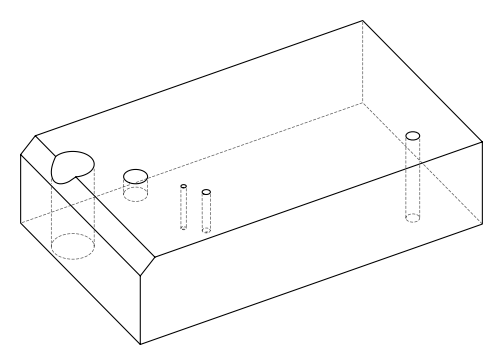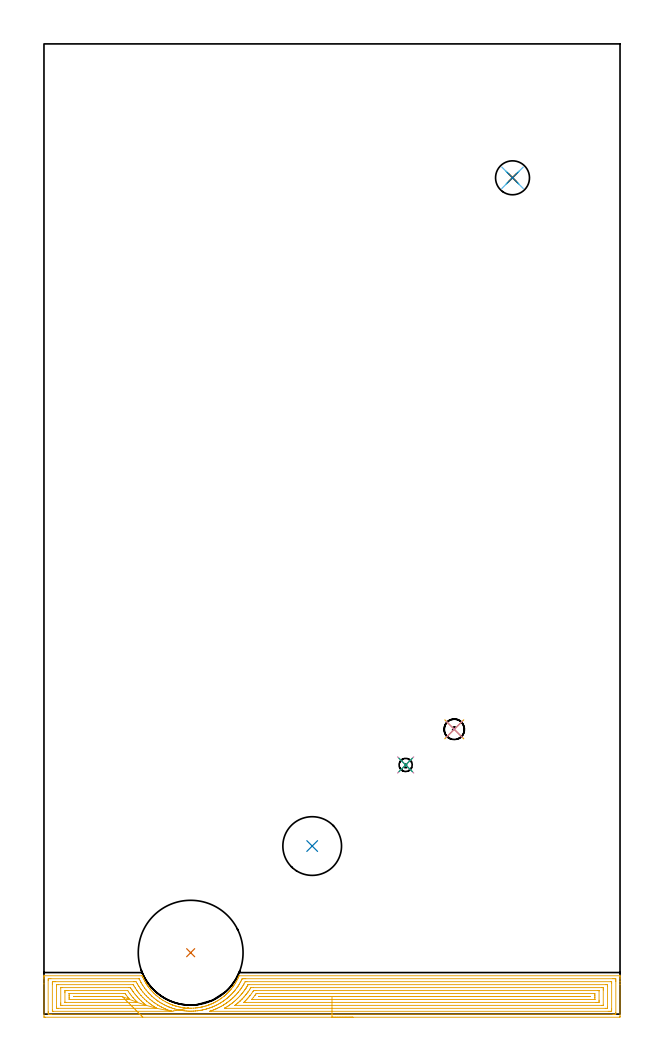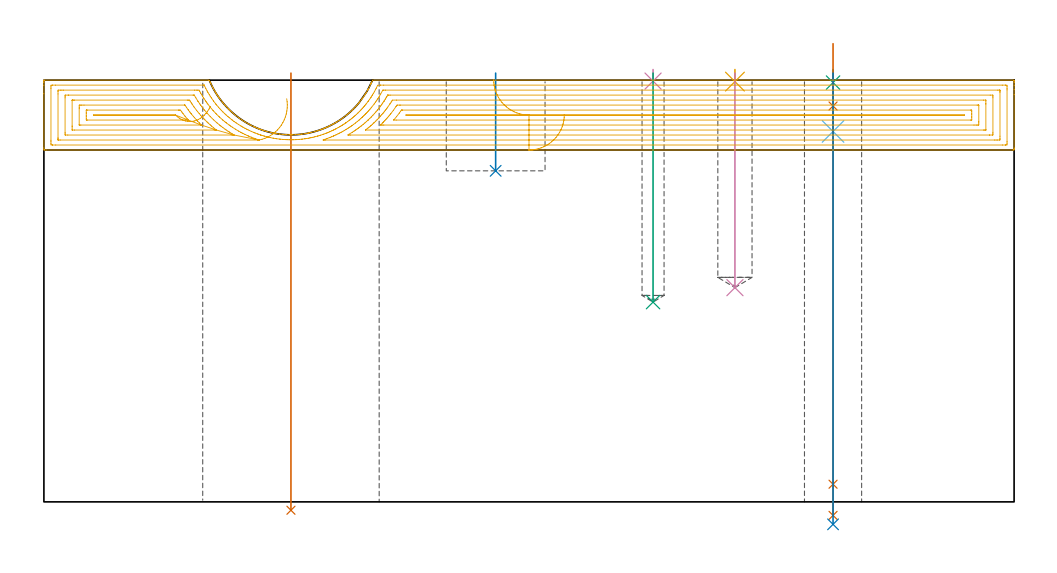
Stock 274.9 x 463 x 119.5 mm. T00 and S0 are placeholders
(PLAN: 11 operations, 8 tool changes, 18.7 min)
(1 INDEXABLE_INSERT_DRILL_THROUGH_HOLE_FROM_SOLID | STEP1HOLE_1 | NXT0302_038 | 0.5 min | 234536 mm3)
(2 INDEXABLE_INSERT_DRILL_BLIND_HOLE_FROM_SOLID | STEP1POCKET | UGT0302_007 | 0.11 min | 15809 mm3)
(3 SPOT_DRILL | STEP1HOLE | NXT0321_9005460120000 | 0.03 min | 3 mm3)
(4 SPOT_DRILL_1 | STEP1POCKET_1 | NXT0321_9005460120000 | 0.03 min | 2 mm3)
(5 SPOT_DRILL_2 | STEP1POCKET_2 | NXT0321_9005460120000 | 0.03 min | 3 mm3)
(6 DRILL_BLIND_HOLE_INTO_CENTER | STEP1HOLE | UGT0301_492 | 0.07 min | 926 mm3)
(7 GUN_DRILL_THROUGH_HOLE | STEP1HOLE | UGT0307_007 | 0.64 min | 8390 mm3)
(8 DRILL_TO_ENLARGE_THROUGH_HOLE | STEP1HOLE | UGT0301_286 | 0.51 min | 15253 mm3)
(9 DRILL_BLIND_HOLE_INTO_CENTER_1 | STEP1POCKET_1 | UGT0301_458 | 0.26 min | 1897 mm3)
(10 DRILL_BLIND_HOLE_INTO_CENTER_2 | STEP1POCKET_2 | UGT0301_492 | 0.24 min | 4169 mm3)
(11 AREA_MILL | FG_CHAMFER_SURFACE | UGT0205_001 | 16.31 min | 50581 mm3)
(TOOL NXT0302_038 | Index. Insert Drill 50mm [880-D5000L50-04] | D50 PA176 FL200 Z2)
(TOOL UGT0302_007 | Indexable Insert Drill 28mm | D28 PA180 FL50 Z2)
(TOOL NXT0321_9005460120000 | NC Spot Drill, 142deg, 12mm, Carbide, Uncoated | D12 PA142 FL30 Z2)
(TOOL UGT0301_492 | Carbide Drill 9.7 mm | D9.7 PA118 FL87 Z2)
(TOOL UGT0307_007 | Gun Drill 10 mm | D10 PA130 FL24 Z1)
(TOOL UGT0301_286 | Twist Drill 16.2 mm | D16.2 PA118 FL125 Z2)
(TOOL UGT0301_458 | Carbide Drill 6.3 mm | D6.3 PA118 FL63 Z2)
(TOOL UGT0205_001 | Chamfer Mill 20 x 3 x 45 deg. | D20 FL50 Z2)
(OP 1 INDEXABLE_INSERT_DRILL_THROUGH_HOLE_FROM_SOLID)
G17 G21 G94 G90
T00 M6
G54
G17 G0 G90 X70. Y29.3 S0 M3
G43 Z129.5 H1
G94 G81 G98 Z-2.373 F250. R121.5
G80
M5
M2
(OP 2 INDEXABLE_INSERT_DRILL_BLIND_HOLE_FROM_SOLID)
G17 G21 G94 G90
T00 M6
G54
G17 G0 G90 X128. Y80.2 S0 M3
G43 Z129.5 H0
G94 G81 G98 Z93.8 F250. R121.5
G80
M5
M2
(OP 3 SPOT_DRILL)
G17 G21 G94 G90
T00 M6
G54
G17 G0 G90 X223.6 Y399.1 S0 M3
G43 Z129.5 H0
G94 G81 G98 Z118.803 F250. R122.5
G80
M5
M2
(OP 4 SPOT_DRILL_1)
G17 G21 G94 G90
T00 M6
G54
G17 G0 G90 X172.6 Y118.9 S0 M3
G43 Z129.5 H0
G94 G81 G98 Z119.229 F250. R122.5
G80
M5
M2
(OP 5 SPOT_DRILL_2)
G17 G21 G94 G90
T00 M6
G54
G17 G0 G90 X195.8 Y135.9 S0 M3
G43 Z129.5 H0
G94 G81 G98 Z119.083 F250. R122.5
G80
M5
M2
(OP 6 DRILL_BLIND_HOLE_INTO_CENTER)
G17 G21 G94 G90
T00 M6
G54
G17 G0 G90 X223.6 Y399.1 S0 M3
G43 Z129.5 H0
G94 G81 G98 Z104.95 F250. R121.5
G80
M5
M2
(OP 7 GUN_DRILL_THROUGH_HOLE)
G17 G21 G94 G90
T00 M6
G54
G17 G0 G90 X223.6 Y399.1 M8
G43 Z129.828 H0
S716 M3
G94 G1 Z112.168 F125. M26
G4 X.084
Z5. F250.
G4 X.084
Z-3.832 F125.
G4 X.084
M5
M9
G0 Z129.828
M2
(OP 8 DRILL_TO_ENLARGE_THROUGH_HOLE)
G17 G21 G94 G90
T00 M6
G54
G17 G0 G90 X223.6 Y399.1 S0 M3
G43 Z129.5 H0
G94 G73 G98 Z-6.367 F250. Q15.733 R121.5
G80
M5
M2
(OP 9 DRILL_BLIND_HOLE_INTO_CENTER_1)
G17 G21 G94 G90
T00 M6
G54
G17 G0 G90 X172.6 Y118.9 S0 M3
G43 Z129.5 H0
G94 G81 G98 Z56.6 F250. R121.5
G80
M5
M2
(OP 10 DRILL_BLIND_HOLE_INTO_CENTER_2)
G17 G21 G94 G90
T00 M6
G54
G17 G0 G90 X195.8 Y135.9 S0 M3
G43 Z129.5 H0
G94 G81 G98 Z60.7 F250. R121.5
G80
M5
M2
(OP 11 AREA_MILL)
G17 G21 G94 G90
T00 M6
G54
G17 G0 G90 X147.45 Y-1.5 S1061 M3
G43 Z129.5 H0
Z109.7
G94 G1 X147.412 Z108.828 F250.
X147.298 Z107.964
X147.109 Z107.112
X146.847 Z106.28
X146.513 Z105.474
X146.11 Z104.7
X145.642 Z103.964
X145.11 Z103.272
X144.521 Z102.629
X143.878 Z102.04
X143.186 Z101.508
X142.45 Z101.04
X141.676 Z100.637
X140.87 Z100.303
X140.038 Z100.041
X139.186 Z99.852
X138.322 Z99.738
X137.45 Z99.7
X0.631
X0.071 Y-1.494 Z99.703
X0.008 Y-1.492 Z99.706
X0. Y-0.938 Z100.259
Y14.443 Z115.639
Y16.849 Z118.044
Y17.579 Z118.778
Y17.839 Z119.039
X0.007 Y18.254 Z119.445
X0.01 Y18.304 Z119.495
X0.179 Y18.3 Z119.5
X46.689
X46.863 Y18.304 Z119.496
X46.939 Y18.146 Z119.343
X47.1 Y17.778 Z118.977
X47.131 Y17.705 Z118.905
X47.192 Y17.565 Z118.764
X47.257 Y17.426 Z118.624
X47.322 Y17.293 Z118.491
X47.686 Y16.54 Z117.739
X47.882 Y16.154 Z117.354
X48.026 Y15.884 Z117.084
X48.085 Y15.771 Z116.97
X48.151 Y15.655 Z116.853
X48.493 Y15.07 Z116.269
X48.575 Y14.932 Z116.128
X48.669 Y14.771 Z115.966
X48.759 Y14.625 Z115.82
X48.822 Y14.521 Z115.718
X48.887 Y14.419 Z115.619
X48.92 Y14.369 Z115.569
X49.044 Y14.181 Z115.377
X49.161 Y14.001 Z115.201
X49.218 Y13.914 Z115.113
X49.238 Y13.884 Z115.083
X49.342 Y13.736 Z114.932
X49.474 Y13.545 Z114.745
X49.516 Y13.485 Z114.685
X49.653 Y13.291 Z114.487
X49.799 Y13.081 Z114.281
X49.814 Y13.058 Z114.258
X49.856 Y12.999 Z114.198
X49.974 Y12.847 Z114.043
X50.54 Y12.113 Z113.313
X50.666 Y11.957 Z113.157
X50.766 Y11.834 Z113.033
X51.155 Y11.384 Z112.58
X51.288 Y11.229 Z112.427
X51.311 Y11.203 Z112.402
X51.66 Y10.816 Z112.015
X52.109 Y10.343 Z111.542
X52.329 Y10.119 Z111.318
X52.554 Y9.899 Z111.097
X52.728 Y9.734 Z110.933
X53.02 Y9.458 Z110.657
X53.391 Y9.121 Z110.32
X53.447 Y9.07 Z110.269
X53.712 Y8.845 Z110.041
X54.028 Y8.573 Z109.771
X54.341 Y8.316 Z109.515
X55.157 Y7.687 Z108.887
X55.179 Y7.67 Z108.87
X55.235 Y7.63 Z108.829
X55.442 Y7.485 Z108.684
X56.128 Y7.005 Z108.205
X56.728 Y6.617 Z107.816
X57.022 Y6.437 Z107.637
X57.913 Y5.917 Z107.115
X58.559 Y5.584 Z106.782
X58.756 Y5.483 Z106.679
X58.809 Y5.456 Z106.652
X59.341 Y5.196 Z106.395
X59.651 Y5.047 Z106.243
X59.68 Y5.033 Z106.229
X60.171 Y4.818 Z106.018
X60.596 Y4.643 Z105.841
X60.659 Y4.619 Z105.817
X60.992 Y4.492 Z105.688
X61.192 Y4.414 Z105.613
X61.233 Y4.398 Z105.597
X61.439 Y4.321 Z105.515
X61.49 Y4.302 Z105.496
X61.915 Y4.148 Z105.343
X62.053 Y4.101 Z105.301
X62.384 Y3.994 Z105.193
X62.845 Y3.858 Z105.057
X63.026 Y3.805 Z105.004
X63.228 Y3.749 Z104.941
X63.277 Y3.734 Z104.926
X64.171 Y3.499 Z104.698
X64.569 Y3.41 Z104.606
X65.065 Y3.296 Z104.493
X65.23 Y3.261 Z104.46
X65.294 Y3.249 Z104.449
X65.594 Y3.195 Z104.394
X65.958 Y3.135 Z104.333
X66.805 Y3.019 Z104.21
X66.852 Y3.012 Z104.203
X67.746 Y2.914 Z104.107
X68.423 Y2.863 Z104.059
X68.593 Y2.851 Z104.045
X68.639 Y2.847 Z104.042
X69.533 Y2.812 Z104.007
X69.947 Y2.808 Z104.
X70.091 Y2.805
X70.427 Y2.809 Z104.005
X71.318 Y2.844 Z104.041
X72.214 Y2.909 Z104.105
X72.524 Y2.941 Z104.14
X73.064 Y3. Z104.197
X73.107 Y3.005 Z104.201
X74.001 Y3.132 Z104.329
X74.479 Y3.212 Z104.41
X74.77 Y3.261 Z104.46
X74.895 Y3.286 Z104.485
X75.013 Y3.313 Z104.512
X75.3 Y3.38 Z104.575
X75.477 Y3.419 Z104.617
X75.747 Y3.482 Z104.677
X75.788 Y3.491 Z104.687
X76.682 Y3.72 Z104.918
X77.174 Y3.863 Z105.063
X77.478 Y3.953 Z105.151
X77.576 Y3.982 Z105.18
X78.085 Y4.146 Z105.345
X78.469 Y4.285 Z105.483
X78.674 Y4.364 Z105.561
X78.762 Y4.398 Z105.595
X78.877 Y4.444 Z105.638
X79.363 Y4.631 Z105.826
X79.518 Y4.694 Z105.893
X79.597 Y4.727 Z105.926
X79.771 Y4.801 Z105.998
X80.2 Y4.979 Z106.179
X80.257 Y5.002 Z106.202
X80.845 Y5.287 Z106.485
X81.002 Y5.362 Z106.562
X81.15 Y5.434 Z106.633
X81.56 Y5.646 Z106.843
X81.973 Y5.858 Z107.058
X82.087 Y5.917 Z107.116
X82.537 Y6.177 Z107.375
X82.901 Y6.393 Z107.589
X82.938 Y6.415 Z107.611
X83.561 Y6.803 Z108.
X83.831 Y6.979 Z108.177
X84.242 Y7.267 Z108.462
X84.725 Y7.601 Z108.8
X84.843 Y7.687 Z108.886
X85.619 Y8.283 Z109.483
X85.942 Y8.548 Z109.746
X85.972 Y8.573 Z109.771
X86.189 Y8.758 Z109.957
X86.291 Y8.845 Z110.044
X86.478 Y9.007 Z110.203
X86.512 Y9.036 Z110.232
X86.628 Y9.141 Z110.336
X86.925 Y9.408 Z110.607
X86.98 Y9.457 Z110.657
X87.372 Y9.828 Z111.028
X87.406 Y9.86 Z111.06
X87.538 Y9.992 Z111.192
X87.888 Y10.343 Z111.542
X88.3 Y10.773 Z111.969
X88.431 Y10.92 Z112.114
X88.73 Y11.249 Z112.449
X88.957 Y11.513 Z112.71
X89.193 Y11.785 Z112.984
X89.331 Y11.957 Z113.152
X89.46 Y12.115 Z113.311
X89.994 Y12.801 Z114.001
X90.087 Y12.92 Z114.12
X90.144 Y12.999 Z114.198
X90.455 Y13.443 Z114.643
X90.763 Y13.884 Z115.084
X90.98 Y14.21 Z115.41
X91.237 Y14.625 Z115.824
X91.326 Y14.77 Z115.968
X91.706 Y15.412 Z116.611
X91.766 Y15.515 Z116.711
X91.844 Y15.644 Z116.844
X91.874 Y15.696 Z116.895
X91.913 Y15.772 Z116.971
X92.009 Y15.959 Z117.154
X92.309 Y16.539 Z117.739
X92.643 Y17.223 Z118.421
X92.677 Y17.293 Z118.49
X92.738 Y17.416 Z118.616
X92.768 Y17.478 Z118.677
X92.801 Y17.553 Z118.753
X92.88 Y17.738 Z118.934
X93.111 Y18.265 Z119.465
X93.137 Y18.3 Z119.5
X274.717
X274.89 Y18.297 Z119.488
X274.893 Y18.254 Z119.445
X274.9 Y17.839 Z119.039
Y17.579 Z118.778
Y16.849 Z118.044
Y15.595 Z116.792
Y14.181 Z115.376
Y-0.938 Z100.259
X274.898 Y-1.202 Z99.995
X274.89 Y-1.492 Z99.706
X274.599 Y-1.499 Z99.699
X137.45 Y-1.5 Z99.7
Y-0.086 Z101.114
X3.35
X2.454 Y-0.084 Z101.116
X2.419 Y-0.082 Z101.118
X2.01 Y-0.049 Z101.151
X2.003 Y0.365 Z101.565
X2.001 Y0.841 Z102.041
X2. Y1.257 Z102.457
X2.001 Y15.959 Z117.159
X2.002 Y16.374 Z117.574
X2.01 Y16.849 Z118.049
X2.385 Y16.882 Z118.082
X2.419 Y16.883 Z118.083
X3.276 Y16.886 Z118.086
X45.306 Y16.885 Z118.085
X45.343 Y16.884 Z118.084
X45.379 Y16.882 Z118.082
X45.398 Y16.879 Z118.079
X45.406 Y16.869 Z118.069
X45.419 Y16.849 Z118.049
X45.497 Y16.696 Z117.896
X45.866 Y15.959 Z117.159
X46.237 Y15.235 Z116.435
X46.331 Y15.07 Z116.27
X46.457 Y14.852 Z116.052
X46.861 Y14.181 Z115.381
X47.131 Y13.741 Z114.941
X47.432 Y13.291 Z114.491
X48.026 Y12.426 Z113.626
X48.081 Y12.347 Z113.547
X48.727 Y11.513 Z112.713
X48.812 Y11.405 Z112.605
X48.92 Y11.272 Z112.472
X49.477 Y10.623 Z111.823
X49.814 Y10.237 Z111.437
X50.056 Y9.975 Z111.175
X50.285 Y9.734 Z110.934
X50.708 Y9.3 Z110.5
X51.177 Y8.845 Z110.045
X51.395 Y8.638 Z109.838
X51.602 Y8.448 Z109.648
X52.165 Y7.955 Z109.155
X52.497 Y7.673 Z108.873
X53.253 Y7.066 Z108.266
X53.391 Y6.958 Z108.158
X53.849 Y6.61 Z107.81
X54.285 Y6.305 Z107.505
X54.333 Y6.272 Z107.472
X54.474 Y6.177 Z107.377
X55.179 Y5.711 Z106.911
X55.859 Y5.287 Z106.487
X56.074 Y5.158 Z106.358
X56.389 Y4.973 Z106.173
X56.968 Y4.662 Z105.862
X57.471 Y4.398 Z105.598
X57.862 Y4.202 Z105.402
X58.251 Y4.011 Z105.211
X58.756 Y3.781 Z104.981
X59.383 Y3.509 Z104.709
X59.651 Y3.399 Z104.599
X59.834 Y3.326 Z104.526
X60.545 Y3.058 Z104.258
X60.731 Y2.99 Z104.19
X61.363 Y2.77 Z103.97
X61.439 Y2.745 Z103.945
X61.494 Y2.728 Z103.928
X61.85 Y2.619 Z103.819
X62.333 Y2.478 Z103.678
X62.533 Y2.421 Z103.621
X63.228 Y2.243 Z103.443
X63.734 Y2.116 Z103.316
X64.122 Y2.026 Z103.226
X64.256 Y1.997 Z103.197
X64.954 Y1.853 Z103.053
X65.016 Y1.841 Z103.041
X65.691 Y1.73 Z102.93
X65.91 Y1.699 Z102.899
X65.947 Y1.694 Z102.894
X66.805 Y1.586 Z102.786
X66.968 Y1.567 Z102.767
X67.699 Y1.499 Z102.699
X67.953 Y1.478 Z102.678
X68.593 Y1.437 Z102.637
X68.903 Y1.422 Z102.622
X69.487 Y1.403 Z102.603
X69.821 Y1.398 Z102.598
X70.382 Y1.399 Z102.599
X70.706 Y1.407 Z102.607
X71.276 Y1.43 Z102.63
X71.562 Y1.445 Z102.645
X72.17 Y1.486 Z102.686
X72.396 Y1.505 Z102.705
X73.064 Y1.571 Z102.771
X73.208 Y1.587 Z102.787
X73.959 Y1.682 Z102.882
X74.001 Y1.688 Z102.888
X74.294 Y1.73 Z102.93
X74.903 Y1.83 Z103.03
X75.297 Y1.904 Z103.104
X75.626 Y1.97 Z103.17
X75.747 Y1.996 Z103.196
X76.254 Y2.115 Z103.315
X76.641 Y2.209 Z103.409
X76.97 Y2.292 Z103.492
X77.536 Y2.442 Z103.642
X77.674 Y2.481 Z103.681
X78.149 Y2.619 Z103.819
X78.43 Y2.709 Z103.909
X79.034 Y2.908 Z104.108
X79.324 Y3.012 Z104.212
X79.955 Y3.247 Z104.447
X80.218 Y3.349 Z104.549
X80.333 Y3.395 Z104.595
X80.612 Y3.509 Z104.709
X80.964 Y3.656 Z104.856
X81.025 Y3.682 Z104.882
X81.113 Y3.721 Z104.921
X81.577 Y3.936 Z105.136
X82.007 Y4.137 Z105.337
X82.183 Y4.223 Z105.423
X82.534 Y4.398 Z105.598
X82.776 Y4.522 Z105.722
X82.826 Y4.547 Z105.747
X82.901 Y4.587 Z105.787
X83.357 Y4.833 Z106.033
X83.795 Y5.079 Z106.279
X83.927 Y5.156 Z106.356
X84.147 Y5.287 Z106.487
X84.482 Y5.493 Z106.693
X84.69 Y5.624 Z106.824
X85.026 Y5.842 Z107.042
X85.53 Y6.177 Z107.377
X85.553 Y6.192 Z107.392
X85.584 Y6.214 Z107.414
X86.082 Y6.571 Z107.771
X86.478 Y6.858 Z108.058
X86.597 Y6.948 Z108.148
X86.751 Y7.066 Z108.266
X87.098 Y7.339 Z108.539
X87.372 Y7.559 Z108.759
X87.589 Y7.74 Z108.94
X87.843 Y7.955 Z109.155
X88.069 Y8.152 Z109.352
X88.267 Y8.327 Z109.527
X88.537 Y8.576 Z109.776
X88.826 Y8.845 Z110.045
X88.997 Y9.008 Z110.208
X89.161 Y9.168 Z110.368
X89.443 Y9.453 Z110.653
X89.718 Y9.734 Z110.934
X89.882 Y9.906 Z111.106
X90.055 Y10.091 Z111.291
X90.308 Y10.372 Z111.572
X90.53 Y10.623 Z111.823
X90.724 Y10.847 Z112.047
X90.949 Y11.111 Z112.311
X91.13 Y11.333 Z112.533
X91.272 Y11.513 Z112.713
X91.844 Y12.247 Z113.447
X91.91 Y12.336 Z113.536
X91.956 Y12.402 Z113.602
X92.277 Y12.86 Z114.06
X92.576 Y13.291 Z114.491
X92.642 Y13.387 Z114.587
X92.738 Y13.532 Z114.732
X92.988 Y13.932 Z115.132
X93.141 Y14.181 Z115.381
X93.325 Y14.486 Z115.686
X93.632 Y15.003 Z116.203
X93.657 Y15.045 Z116.245
X93.67 Y15.07 Z116.27
X93.964 Y15.629 Z116.829
X94.135 Y15.959 Z117.159
X94.266 Y16.219 Z117.419
X94.526 Y16.744 Z117.944
X94.564 Y16.811 Z118.011
X94.587 Y16.849 Z118.049
X95.385 Y16.884 Z118.084
X95.42 Y16.885 Z118.085
X96.278 Y16.886 Z118.086
X271.55
X272.446 Y16.884 Z118.084
X272.481 Y16.882 Z118.082
X272.89 Y16.849 Z118.049
X272.897 Y16.435 Z117.635
X272.899 Y15.959 Z117.159
X272.9 Y15.543 Z116.743
X272.899 Y0.841 Z102.041
X272.898 Y0.426 Z101.626
X272.89 Y-0.049 Z101.151
X272.515 Y-0.082 Z101.118
X272.481 Y-0.084 Z101.116
X271.624 Y-0.086 Z101.114
X137.45
Y1.328 Z102.528
X79.728 Y1.329 Z102.529
X79.413 Y1.33 Z102.53
X79.324 Y1.331 Z102.531
X79.107 Y1.335 Z102.535
X79.254 Y1.406 Z102.606
X79.324 Y1.432 Z102.632
X79.546 Y1.509 Z102.709
X80.191 Y1.73 Z102.93
X80.218 Y1.74 Z102.94
X80.856 Y1.985 Z103.185
X81.113 Y2.086 Z103.286
X81.494 Y2.24 Z103.44
X82.007 Y2.451 Z103.651
X82.125 Y2.501 Z103.701
X82.392 Y2.619 Z103.819
X82.739 Y2.78 Z103.98
X82.901 Y2.857 Z104.057
X83.339 Y3.073 Z104.273
X83.795 Y3.301 Z104.501
X84.2 Y3.509 Z104.709
X84.519 Y3.678 Z104.878
X84.69 Y3.773 Z104.973
X85.087 Y4.003 Z105.203
X85.584 Y4.295 Z105.495
X85.648 Y4.334 Z105.534
X85.751 Y4.398 Z105.598
X86.194 Y4.68 Z105.88
X86.478 Y4.864 Z106.064
X86.732 Y5.035 Z106.235
X87.102 Y5.287 Z106.487
X87.261 Y5.398 Z106.598
X87.372 Y5.477 Z106.677
X87.776 Y5.776 Z106.976
X88.267 Y6.141 Z107.341
X88.781 Y6.554 Z107.754
X89.161 Y6.863 Z108.063
X89.271 Y6.956 Z108.156
X89.398 Y7.066 Z108.266
X89.746 Y7.373 Z108.573
X90.055 Y7.649 Z108.849
X90.215 Y7.797 Z108.997
X90.383 Y7.955 Z109.155
X90.67 Y8.233 Z109.433
X90.949 Y8.506 Z109.706
X91.118 Y8.677 Z109.877
X91.28 Y8.845 Z110.045
X91.553 Y9.133 Z110.333
X91.844 Y9.445 Z110.645
X92.101 Y9.734 Z110.934
X92.396 Y10.074 Z111.274
X92.738 Y10.471 Z111.671
X92.806 Y10.555 Z111.755
X92.861 Y10.623 Z111.823
X93.589 Y11.555 Z112.755
X93.632 Y11.612 Z112.812
X93.959 Y12.077 Z113.277
X94.187 Y12.402 Z113.602
X94.325 Y12.602 Z113.802
X94.526 Y12.899 Z114.099
X94.679 Y13.139 Z114.339
X94.774 Y13.291 Z114.491
X95.018 Y13.691 Z114.891
X95.313 Y14.181 Z115.381
X95.353 Y14.248 Z115.448
X95.42 Y14.363 Z115.563
X95.985 Y15.398 Z116.598
X96.022 Y15.461 Z116.661
X96.113 Y15.464 Z116.664
X96.315 Y15.468 Z116.668
X96.806 Y15.471 Z116.671
X270.289
X270.692 Y15.47 Z116.67
X270.827 Y15.467 Z116.667
X270.873 Y15.465 Z116.665
X270.89 Y15.459 Z116.659
X270.893 Y15.414 Z116.614
X270.897 Y15.276 Z116.476
X270.899 Y15.07 Z116.27
X270.9 Y14.864 Z116.064
Y2.413 Z103.613
X270.898 Y1.73 Z102.93
X270.895 Y1.528 Z102.728
X270.885 Y1.335 Z102.535
X270.692 Y1.333 Z102.533
X270.201 Y1.33 Z102.53
X269.798 Y1.329 Z102.529
X269.308 Y1.328 Z102.528
X137.45
Y2.743 Z103.943
X86.913
X86.478 Y2.744 Z103.944
X86.352 Y2.745 Z103.945
X86.12 Y2.75 Z103.95
X86.256 Y2.84 Z104.04
X86.327 Y2.885 Z104.085
X86.478 Y2.977 Z104.177
X87.372 Y3.523 Z104.723
X87.901 Y3.873 Z105.073
X88.267 Y4.116 Z105.316
X88.434 Y4.231 Z105.431
X88.673 Y4.398 Z105.598
X88.956 Y4.601 Z105.801
X89.161 Y4.75 Z105.95
X89.468 Y4.982 Z106.182
X89.869 Y5.287 Z106.487
X89.974 Y5.368 Z106.568
X90.055 Y5.433 Z106.633
X90.464 Y5.77 Z106.97
X90.952 Y6.173 Z107.373
X91.423 Y6.595 Z107.795
X91.844 Y6.974 Z108.174
X91.891 Y7.018 Z108.218
X91.941 Y7.066 Z108.266
X92.343 Y7.458 Z108.658
X92.738 Y7.845 Z109.045
X92.792 Y7.901 Z109.101
X92.845 Y7.955 Z109.155
X93.225 Y8.36 Z109.56
X93.632 Y8.795 Z109.995
X94.07 Y9.299 Z110.499
X94.445 Y9.734 Z110.934
X94.482 Y9.778 Z110.978
X94.526 Y9.833 Z111.033
X94.875 Y10.276 Z111.476
X95.147 Y10.623 Z111.823
X95.266 Y10.777 Z111.977
X95.42 Y10.982 Z112.182
X95.642 Y11.293 Z112.493
X95.796 Y11.513 Z112.713
X96.008 Y11.818 Z113.018
X96.315 Y12.263 Z113.463
X96.37 Y12.347 Z113.547
X96.404 Y12.402 Z113.602
X96.711 Y12.897 Z114.097
X96.953 Y13.291 Z114.491
X97.049 Y13.451 Z114.651
X97.209 Y13.721 Z114.921
X97.379 Y14.011 Z115.211
X97.401 Y14.041 Z115.241
X97.411 Y14.05 Z115.25
X97.43 Y14.052 Z115.252
X97.526 Y14.055 Z115.255
X97.718 Y14.057 Z115.257
X98.103
X268.134
X268.809 Y14.052 Z115.252
X268.882 Y14.05 Z115.25
X268.89 Y13.955 Z115.155
X268.894 Y13.735 Z114.935
X268.9 Y13.295 Z114.495
Y3.513 Z104.713
X268.894 Y3.066 Z104.266
X268.89 Y2.845 Z104.045
X268.881 Y2.749 Z103.949
X268.775 Y2.747 Z103.947
X268.01 Y2.743 Z103.943
X267.886
X137.45
Y4.157 Z105.357
X91.17
X91.16 Y4.158 Z105.358
X91.145 Y4.161 Z105.361
X91.141 Y4.164 Z105.364
X91.145 Y4.171 Z105.371
X91.161 Y4.187 Z105.387
X91.427 Y4.398 Z105.598
X91.658 Y4.582 Z105.782
X91.844 Y4.731 Z105.931
X92.148 Y4.985 Z106.185
X92.507 Y5.287 Z106.487
X92.631 Y5.394 Z106.594
X92.738 Y5.488 Z106.688
X93.101 Y5.816 Z107.016
X93.497 Y6.177 Z107.377
X93.567 Y6.241 Z107.441
X93.632 Y6.304 Z107.504
X94.018 Y6.682 Z107.882
X94.406 Y7.066 Z108.266
X94.466 Y7.126 Z108.326
X94.526 Y7.188 Z108.388
X94.899 Y7.585 Z108.785
X95.245 Y7.955 Z109.155
X95.328 Y8.047 Z109.247
X95.42 Y8.15 Z109.35
X95.744 Y8.523 Z109.723
X96.021 Y8.845 Z110.045
X96.155 Y9.004 Z110.204
X96.315 Y9.198 Z110.398
X96.552 Y9.498 Z110.698
X96.737 Y9.734 Z110.934
X96.942 Y9.999 Z111.199
X97.209 Y10.349 Z111.549
X97.324 Y10.509 Z111.709
X97.405 Y10.623 Z111.823
X98.056 Y11.56 Z112.76
X98.103 Y11.63 Z112.83
X98.406 Y12.101 Z113.301
X98.603 Y12.402 Z113.602
X98.762 Y12.636 Z113.836
X99.892 Y12.643 Z113.843
X266.221 Y12.642 Z113.842
X266.877 Y12.639 Z113.839
X266.883 Y12.637 Z113.837
X266.894 Y12.622 Z113.822
X266.897 Y12.402 Z113.602
X266.9 Y11.727 Z112.927
Y11.513 Z112.713
X266.899 Y4.229 Z105.429
X266.897 Y4.187 Z105.387
X266.892 Y4.168 Z105.368
X266.889 Y4.164 Z105.364
X266.867 Y4.162 Z105.362
X266.706 Y4.158 Z105.358
X266.463 Y4.157 Z105.357
X266.221
X137.45
Y5.571 Z106.771
X96.315
X96.028 Y5.572 Z106.772
X95.699 Y5.575 Z106.775
X95.42 Y5.578 Z106.778
X95.411 Y5.616 Z106.816
X95.42 Y5.631 Z106.831
X95.965 Y6.177 Z107.377
X96.138 Y6.352 Z107.552
X96.315 Y6.534 Z107.734
X96.573 Y6.809 Z108.009
X96.812 Y7.066 Z108.266
X97.001 Y7.273 Z108.473
X97.209 Y7.506 Z108.706
X97.419 Y7.747 Z108.947
X97.597 Y7.955 Z109.155
X97.828 Y8.229 Z109.429
X98.103 Y8.562 Z109.762
X98.229 Y8.72 Z109.92
X98.327 Y8.845 Z110.045
X99.007 Y9.725 Z110.925
X99.74 Y10.775 Z111.975
X99.892 Y10.995 Z112.195
X100.044 Y11.215 Z112.415
X100.184 Y11.222 Z112.422
X100.786 Y11.227 Z112.427
X101.072 Y11.228 Z112.428
X264.433 Y11.229 Z112.429
X264.719 Y11.228 Z112.428
X264.826 Y11.225 Z112.425
X264.877 Y11.222 Z112.422
X264.891 Y11.217 Z112.417
X264.892 Y11.203 Z112.403
X264.898 Y11.049 Z112.249
X264.9 Y6.602 Z107.802
X264.897 Y6.177 Z107.377
X264.891 Y5.721 Z106.921
X264.88 Y5.578 Z106.778
X264.737 Y5.576 Z106.776
X264.433 Y5.573 Z106.773
X264.147 Y5.571 Z106.771
X263.539
X137.45
Y6.985 Z108.185
X99.811
X99.124 Y6.992 Z108.192
X99.139 Y7.014 Z108.214
X99.18 Y7.066 Z108.266
X99.917 Y7.955 Z109.155
X100.684 Y8.946 Z110.146
X100.786 Y9.082 Z110.282
X101.057 Y9.464 Z110.664
X101.25 Y9.734 Z110.934
X101.287 Y9.781 Z110.981
X101.302 Y9.799 Z110.999
X101.357 Y9.808 Z111.008
X101.518 Y9.812 Z111.012
X101.6 Y9.814 Z111.014
X262.644
X262.725 Y9.812 Z111.012
X262.878 Y9.808 Z111.008
X262.89 Y9.734 Z110.934
X262.897 Y9.483 Z110.683
X262.899 Y8.845 Z110.045
X262.9 Y8.59 Z109.79
Y7.955 Z109.155
Y7.701 Z108.901
X262.896 Y7.066 Z108.266
X262.893 Y7.003 Z108.203
X262.891 Y6.993 Z108.193
X262.86 Y6.99 Z108.19
X262.806 Y6.987 Z108.187
X262.725 Y6.986 Z108.186
X262.644 Y6.985 Z108.185
X137.45
Y8.399 Z109.599
X102.574
X102.573 Y8.4 Z109.6
X260.856
X260.857 Y8.399 Z109.599
X137.45
X136.578 Z109.638
X135.714 Z109.751
X134.862 Z109.94
X134.03 Z110.203
X133.224 Z110.536
X132.45 Z110.939
X131.714 Z111.408
X131.022 Z111.939
X130.379 Z112.528
X129.79 Z113.172
X129.258 Z113.864
X128.79 Z114.599
X128.387 Z115.373
X128.053 Z116.179
X127.791 Z117.011
X127.602 Z117.863
X127.488 Z118.728
X127.45 Z119.599
G0 Z129.5
X68.794 Y2.848
Z114.225
G1 X68.917 Y2.871 Z113.362
X68.965 Y2.881 Z112.491
X68.938 Y2.876 Z111.619
X68.837 Y2.856 Z110.753
X68.662 Y2.822 Z109.899
X68.415 Y2.775 Z109.063
X68.097 Y2.713 Z108.253
X67.711 Y2.639 Z107.475
X67.26 Y2.552 Z106.733
X66.747 Y2.453 Z106.034
X66.176 Y2.343 Z105.384
X65.552 Y2.223 Z104.786
X64.879 Y2.093 Z104.247
X64.162 Y1.955 Z103.769
X63.407 Y1.81 Z103.356
X62.62 Y1.658 Z103.012
X61.806 Y1.501 Z102.74
X60.972 Y1.34 Z102.54
X60.942 Y1.335 Z102.535
X60.664 Y1.33 Z102.53
X60.545 Y1.329 Z102.529
X4.611
X4.208 Y1.33 Z102.53
X4.073 Y1.333 Z102.533
X4.027 Y1.335 Z102.535
X4.01 Y1.341 Z102.541
X4.007 Y1.386 Z102.586
X4.003 Y1.524 Z102.724
X4.001 Y1.73 Z102.93
X4. Y1.936 Z103.136
Y14.387 Z115.587
X4.002 Y15.07 Z116.27
X4.005 Y15.272 Z116.472
X4.015 Y15.464 Z116.664
X4.208 Y15.467 Z116.667
X4.699 Y15.47 Z116.67
X5.102 Y15.471 Z116.671
X5.592
X42.66
X43.152 Y15.47 Z116.67
X43.554 Y15.468 Z116.668
X43.951 Y15.464 Z116.664
X44.178 Y15.07 Z116.27
X44.449 Y14.589 Z115.789
X44.688 Y14.181 Z115.381
X44.932 Y13.772 Z114.972
X45.226 Y13.291 Z114.491
X45.343 Y13.104 Z114.304
X45.817 Y12.402 Z113.602
X45.988 Y12.154 Z113.354
X46.237 Y11.798 Z112.998
X46.453 Y11.513 Z112.713
X47.131 Y10.631 Z111.831
X47.161 Y10.594 Z111.794
X47.9 Y9.734 Z110.934
X48.026 Y9.592 Z110.792
X48.724 Y8.845 Z110.045
X48.92 Y8.641 Z109.841
X49.622 Y7.955 Z109.155
X49.814 Y7.773 Z108.973
X50.604 Y7.066 Z108.266
X50.708 Y6.976 Z108.176
X51.256 Y6.521 Z107.721
X51.602 Y6.247 Z107.447
X51.694 Y6.177 Z107.377
X52.497 Y5.576 Z106.776
X52.908 Y5.287 Z106.487
X53.391 Y4.961 Z106.161
X54.251 Y4.398 Z105.598
X54.285 Y4.376 Z105.576
X54.343 Y4.341 Z105.541
X55.179 Y3.855 Z105.055
X55.804 Y3.509 Z104.709
X56.074 Y3.366 Z104.566
X56.371 Y3.213 Z104.413
X56.968 Y2.924 Z104.124
X57.606 Y2.619 Z103.819
X57.862 Y2.505 Z103.705
X58.065 Y2.417 Z103.617
X58.756 Y2.138 Z103.338
X59.557 Y1.823 Z103.023
X59.651 Y1.788 Z102.988
X59.814 Y1.73 Z102.93
X60.545 Y1.485 Z102.685
X60.914 Y1.363 Z102.563
X60.972 Y1.34 Z102.54
X53.868 Y2.749 Z103.949
X53.391 Y2.744 Z103.944
X53.266 Y2.743 Z103.943
X6.766
X6.091 Y2.748 Z103.948
X6.017 Y2.749 Z103.949
X6.01 Y2.845 Z104.045
X6.006 Y3.065 Z104.265
X6. Y3.505 Z104.705
Y13.287 Z114.487
X6.006 Y13.734 Z114.934
X6.01 Y13.955 Z115.155
X6.019 Y14.05 Z115.25
X6.125 Y14.052 Z115.252
X6.89 Y14.057 Z115.257
X7.015
X42.275
X42.467 Y14.055 Z115.255
X42.563 Y14.052 Z115.252
X42.581 Y14.051 Z115.251
X42.606 Y14.018 Z115.218
X42.66 Y13.94 Z115.14
X43.052 Y13.291 Z114.491
X43.554 Y12.468 Z113.668
X43.598 Y12.402 Z113.602
X43.685 Y12.272 Z113.472
X44.207 Y11.513 Z112.713
X44.449 Y11.165 Z112.365
X44.681 Y10.855 Z112.055
X44.858 Y10.623 Z111.823
X45.343 Y10.002 Z111.202
X45.566 Y9.734 Z110.934
X46.237 Y8.943 Z110.143
X46.283 Y8.891 Z110.091
X46.325 Y8.845 Z110.045
X47.131 Y7.978 Z109.178
X47.154 Y7.955 Z109.155
X48.026 Y7.097 Z108.297
X48.059 Y7.066 Z108.266
X48.92 Y6.291 Z107.491
X49.053 Y6.177 Z107.377
X49.814 Y5.548 Z106.748
X50.143 Y5.287 Z106.487
X50.708 Y4.858 Z106.058
X51.335 Y4.398 Z105.598
X51.602 Y4.21 Z105.41
X52.194 Y3.81 Z105.01
X52.497 Y3.615 Z104.815
X52.664 Y3.509 Z104.709
X53.391 Y3.052 Z104.252
X53.868 Y2.749 Z103.949
X48.864 Y4.164 Z105.364
X48.801 Y4.162 Z105.362
X48.672 Y4.159 Z105.359
X48.51 Y4.157 Z105.357
X48.268
X8.679
X8.023 Y4.161 Z105.361
X8.017 Y4.163 Z105.363
X8.006 Y4.178 Z105.378
X8.003 Y4.398 Z105.598
X8. Y5.073 Z106.273
Y5.287 Z106.487
X8.001 Y12.571 Z113.771
X8.003 Y12.613 Z113.813
X8.008 Y12.632 Z113.832
X8.011 Y12.636 Z113.836
X8.033 Y12.638 Z113.838
X8.194 Y12.641 Z113.841
X8.437 Y12.643 Z113.843
X8.679
X40.63 Y12.642 Z113.842
X40.872 Y12.64 Z113.84
X41.113 Y12.636 Z113.836
X41.257 Y12.629 Z113.829
X41.312 Y12.548 Z113.748
X41.407 Y12.402 Z113.602
X41.766 Y11.837 Z113.037
X41.896 Y11.642 Z112.842
X41.983 Y11.513 Z112.713
X42.439 Y10.843 Z112.043
X42.593 Y10.623 Z111.823
X42.66 Y10.53 Z111.73
X43.27 Y9.734 Z110.934
X43.554 Y9.369 Z110.569
X43.992 Y8.845 Z110.045
X44.449 Y8.308 Z109.508
X44.767 Y7.955 Z109.155
X45.343 Y7.333 Z108.533
X45.605 Y7.066 Z108.266
X46.237 Y6.438 Z107.638
X46.514 Y6.177 Z107.377
X47.131 Y5.614 Z106.814
X47.502 Y5.287 Z106.487
X48.026 Y4.849 Z106.049
X48.864 Y4.164 Z105.364
X44.631 Y5.577 Z106.777
X44.62 Y5.576 Z106.776
X44.564 Y5.573 Z106.773
X44.449 Y5.572 Z106.772
X10.467 Y5.571 Z106.771
X10.181 Y5.572 Z106.772
X10.074 Y5.575 Z106.775
X10.023 Y5.578 Z106.778
X10.009 Y5.582 Z106.782
X10.008 Y5.596 Z106.796
X10.001 Y5.75 Z106.95
X10. Y10.198 Z111.398
X10.003 Y10.623 Z111.823
X10.009 Y11.079 Z112.279
X10.02 Y11.222 Z112.422
X10.163 Y11.224 Z112.424
X10.467 Y11.227 Z112.427
X10.753 Y11.228 Z112.428
X11.361 Y11.229 Z112.429
X39.825 Y11.228 Z112.428
X39.901 Y11.227 Z112.427
X39.938 Y11.224 Z112.424
X39.951 Y11.221 Z112.421
X39.977 Y11.194 Z112.394
X40.371 Y10.623 Z111.823
X40.872 Y9.897 Z111.097
X40.941 Y9.803 Z111.003
X40.993 Y9.734 Z110.934
X41.37 Y9.238 Z110.438
X41.675 Y8.845 Z110.045
X41.766 Y8.729 Z109.929
X42.413 Y7.955 Z109.155
X42.66 Y7.665 Z108.865
X43.201 Y7.066 Z108.266
X43.554 Y6.683 Z107.883
X44.046 Y6.177 Z107.377
X44.449 Y5.768 Z106.968
X44.631 Y5.577 Z106.777
X40.875 Y6.99 Z108.19
X39.977 Y6.985 Z108.185
X12.256 Y6.986 Z108.186
X12.175 Y6.988 Z108.188
X12.021 Y6.992 Z108.192
X12.01 Y7.066 Z108.266
X12.003 Y7.317 Z108.517
X12.001 Y7.955 Z109.155
X12. Y8.21 Z109.41
Y8.845 Z110.045
Y9.099 Z110.299
X12.004 Y9.734 Z110.934
X12.007 Y9.797 Z110.997
X12.009 Y9.807 Z111.007
X12.04 Y9.81 Z111.01
X12.094 Y9.813 Z111.013
X12.175 Y9.814 Z111.014
X12.256 Y9.815 Z111.015
X38.189 Y9.814 Z111.014
X38.27 Y9.813 Z111.013
X38.432 Y9.809 Z111.009
X38.7 Y9.801 Z111.001
X38.749 Y9.734 Z110.934
X39.083 Y9.269 Z110.469
X39.403 Y8.845 Z110.045
X39.977 Y8.094 Z109.294
X40.09 Y7.955 Z109.155
X40.604 Y7.333 Z108.533
X40.828 Y7.066 Z108.266
X40.872 Y7.012 Z108.212
X40.875 Y6.99 Z108.19
X37.296 Y8.399 Z109.599
X14.044
X14.043 Y8.4 Z109.6
X37.295
X37.296 Y8.399 Z109.599
X37.816 Y7.882 Z109.128
X38.364 Y7.337 Z108.723
X38.935 Y6.769 Z108.386
X39.524 Y6.183 Z108.121
X40.127 Y5.583 Z107.93
X40.74 Y4.974 Z107.813
X41.358 Y4.359 Z107.772
X41.976 Y3.745 Z107.807
X42.59 Y3.134 Z107.918
X43.194 Y2.533 Z108.104
X43.785 Y1.946 Z108.364
X44.357 Y1.377 Z108.695
X44.907 Y0.83 Z109.095
X45.43 Y0.311 Z109.562
X45.922 Y-0.179 Z110.09
X46.379 Y-0.634 Z110.678
X46.799 Y-1.051 Z111.319
X47.177 Y-1.427 Z112.009
G0 Z129.5
M5
M2
